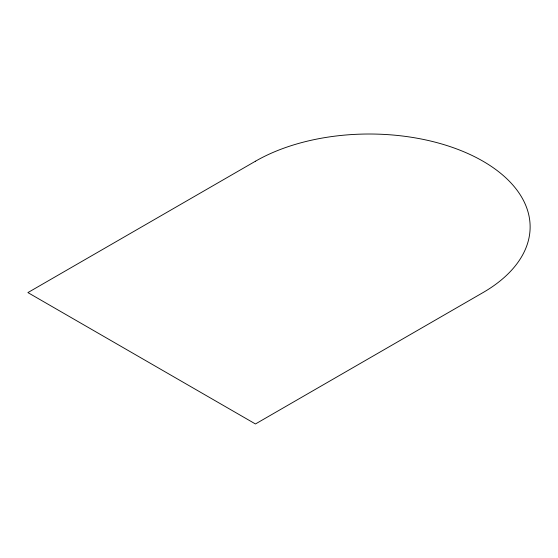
<?xml version="1.0" encoding="UTF-8"?>
<svg xmlns="http://www.w3.org/2000/svg" width="558" height="558" viewBox="0 0 558 558"><rect width="100%" height="100%" fill="white"/><g stroke="black" fill="none" stroke-linecap="round" stroke-linejoin="round"><path stroke-width="0.84" d="M255.452 161.22L27.9 292.594L255.452 423.968L482.998 292.594A160.899 92.893 0 0 0 482.998 161.22A160.899 92.893 0 0 0 255.452 161.22"/></g></svg>
